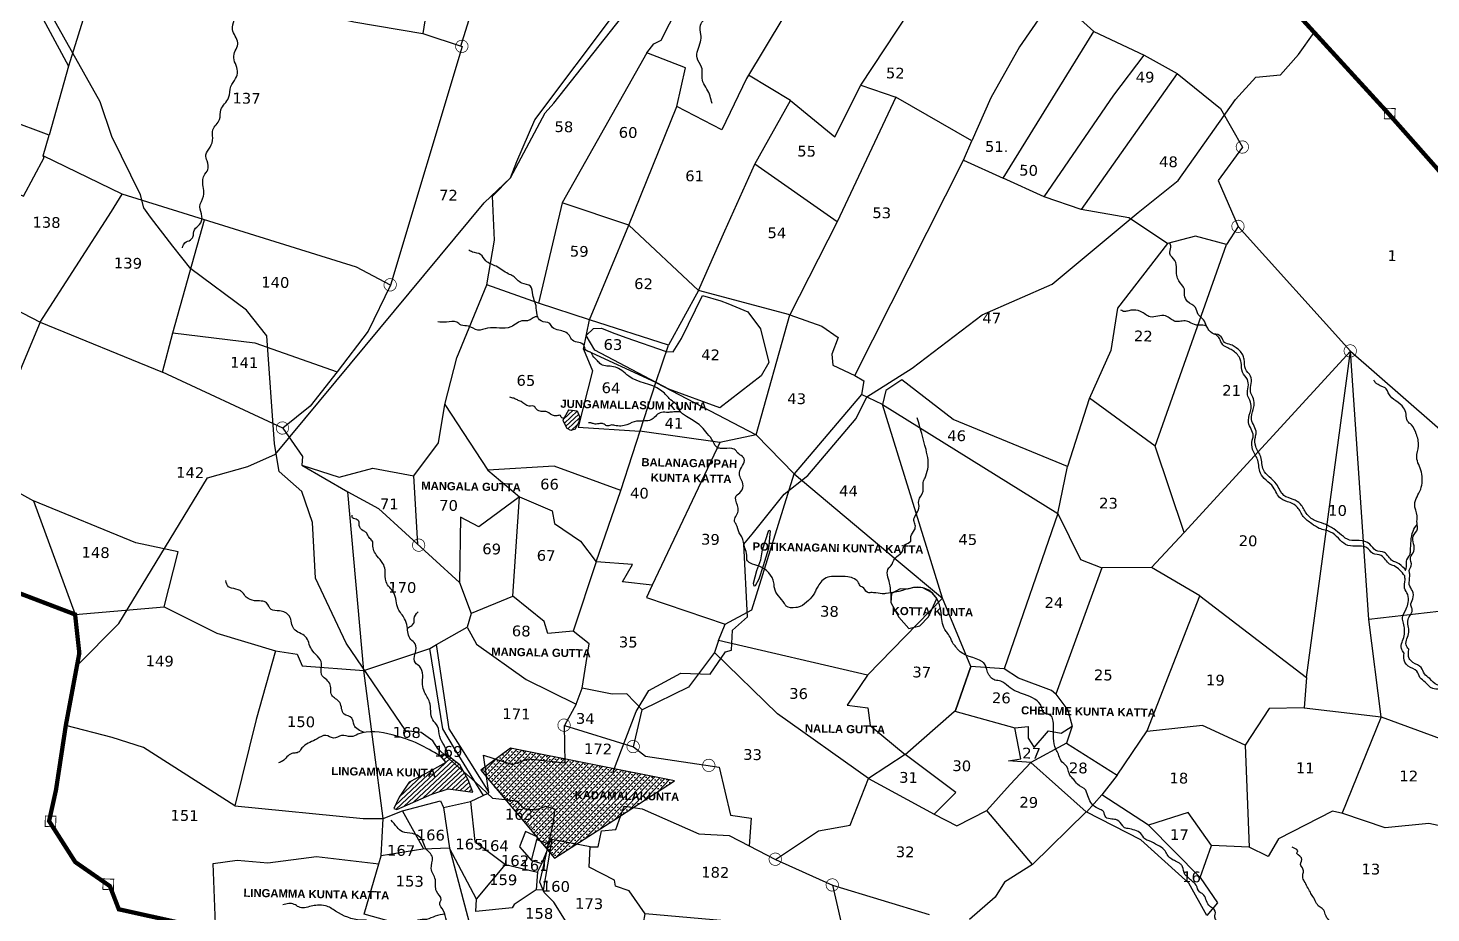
# Model space of a CAD drawing. Header units: inches. Extents: x 749153 to 755384, y 1653601 to 1659848.
# Drawn here: x 750557 to 753165, y 1655694 to 1657340 of the extents above; entities that cross this region are included whole.
import ezdxf
from ezdxf.enums import TextEntityAlignment as Align

# ---------------------------------------------------------------- set-up
doc = ezdxf.new("R2010")
doc.units = ezdxf.units.IN
doc.header["$MEASUREMENT"] = 0
doc.linetypes.add('ACAD_ISO02W100', pattern=[15, 12, -3])
for name, color, linetype in [('HILL', 223, 'Continuous'), ('PLOT', 7, 'Continuous'), ('PLOT NO', 7, 'Continuous'), ('ROADS', 6, 'Continuous'), ('TANKS-STREAM', 4, 'Continuous'), ('VILLAGE', 30, 'Continuous'), ('VILLAGE BOUNDRY', 5, 'Continuous'), ('VILLAGE STONES', 240, 'Continuous')]:
    doc.layers.add(name, color=color, linetype=linetype)
doc.styles.get("Standard").update_dxf_attribs({"font": 'verdana_0.ttf'})

msp = doc.modelspace()

# ---------------------------------------------------------------- hatches: boundary and pattern name
at = {"layer": 'TANKS-STREAM'}
h = msp.add_hatch(dxfattribs=at)
h.set_pattern_fill('ANSI31', color=256, scale=50.003811, angle=-1.8744, style=0)
h.set_pattern_definition([(43.1255684, (-53783.332, 25333.055), (-4.272822795, 4.561955763), [])])
h.paths.add_polyline_path([(751551.5, 1656610.9), (751562.1, 1656629.9), (751577.5, 1656627.7), (751582.1, 1656616.9), (751581.1, 1656607.5), (751573.8, 1656593.4), (751566.2, 1656591.2), (751559.3, 1656594.6), (751552.6, 1656607.8)])
h = msp.add_hatch(dxfattribs=at)
h.set_pattern_fill('ANSI31', color=256, scale=50.003811, angle=358.1256, style=0)
h.set_pattern_definition([(43.1255684, (-30784.0716, 14231.618), (-4.272822795, 4.561955763), [])])
h.paths.add_polyline_path([(751246.9, 1655909.1), (751236.7, 1655887.7), (751242.7, 1655886.2), (751307.5, 1655914.8), (751337.8, 1655924.5), (751383.8, 1655918.1), (751375.3, 1655941.1), (751359.9, 1655969.1), (751347.3, 1655978.7), (751334.1, 1655989.9), (751322.2, 1655986.4), (751333.4, 1655973.6), (751308.5, 1655959.3), (751265.4, 1655936.9)])
h.paths.add_polyline_path([(751118.2, 1655969.1), (751318.4, 1655965.4), (751318, 1655942.4), (751117.8, 1655946.1)], flags=9)
at = {"layer": 'VILLAGE', "linetype": 'Continuous'}
h = msp.add_hatch(dxfattribs=at)
h.set_pattern_fill('SACNCR', color=256, scale=81.6108957, angle=1.53031993, style=0)
h.paths.add_polyline_path([(751399, 1655959.5), (751535.8, 1655795.6), (751645.8, 1655866.5), (751758.5, 1655939.4), (751453.7, 1656000.3)])
h.paths.add_polyline_path([(751570.3, 1655924.6), (751770.5, 1655920.8), (751770.1, 1655898.1), (751569.9, 1655901.8)], flags=9)
at = {"layer": 'VILLAGE STONES'}
h = msp.add_hatch(color=256, dxfattribs=at)
edge = h.paths.add_edge_path(flags=16)
edge.add_arc((751363.4, 1657305.8), 11, -6.8812, 353.1188)
edge = h.paths.add_edge_path()
edge.add_arc((751363.4, 1657305.8), 12.3, -6.8812, 353.1188)
h = msp.add_hatch(color=256, dxfattribs=at)
edge = h.paths.add_edge_path(flags=16)
edge.add_arc((752814.2, 1657118.5), 11, -6.8812, 353.1188)
edge = h.paths.add_edge_path()
edge.add_arc((752814.2, 1657118.5), 12.3, -6.8812, 353.1188)
h = msp.add_hatch(color=256, dxfattribs=at)
edge = h.paths.add_edge_path(flags=16)
edge.add_arc((752806.1, 1656970.9), 11, -6.8812, 353.1188)
edge = h.paths.add_edge_path()
edge.add_arc((752806.1, 1656970.9), 12.3, -6.8812, 353.1188)
h = msp.add_hatch(color=256, dxfattribs=at)
edge = h.paths.add_edge_path(flags=16)
edge.add_arc((751230.2, 1656862.2), 11, -6.8812, 353.1188)
edge = h.paths.add_edge_path()
edge.add_arc((751230.2, 1656862.2), 12.3, -6.8812, 353.1188)
h = msp.add_hatch(color=256, dxfattribs=at)
edge = h.paths.add_edge_path(flags=16)
edge.add_arc((753014.8, 1656739.2), 11, -6.8812, 353.1188)
edge = h.paths.add_edge_path()
edge.add_arc((753014.8, 1656739.2), 12.3, -6.8812, 353.1188)
h = msp.add_hatch(color=256, dxfattribs=at)
edge = h.paths.add_edge_path(flags=16)
edge.add_arc((751030, 1656595.8), 11, -6.8812, 353.1188)
edge = h.paths.add_edge_path()
edge.add_arc((751030, 1656595.8), 12.3, -6.8812, 353.1188)
h = msp.add_hatch(color=256, dxfattribs=at)
edge = h.paths.add_edge_path(flags=16)
edge.add_arc((751283.1, 1656377.9), 11, -6.8812, 353.1188)
edge = h.paths.add_edge_path()
edge.add_arc((751283.1, 1656377.9), 12.3, -6.8812, 353.1188)
h = msp.add_hatch(color=256, dxfattribs=at)
edge = h.paths.add_edge_path(flags=16)
edge.add_arc((751553.4, 1656043), 11, -6.8812, 353.1188)
edge = h.paths.add_edge_path()
edge.add_arc((751553.4, 1656043), 12.3, -6.8812, 353.1188)
h = msp.add_hatch(color=256, dxfattribs=at)
edge = h.paths.add_edge_path(flags=16)
edge.add_arc((751681.9, 1656003.2), 11, -6.8812, 353.1188)
edge = h.paths.add_edge_path()
edge.add_arc((751681.9, 1656003.2), 12.3, -6.8812, 353.1188)
h = msp.add_hatch(color=256, dxfattribs=at)
edge = h.paths.add_edge_path(flags=16)
edge.add_arc((751822.4, 1655968.2), 11, -6.8812, 353.1188)
edge = h.paths.add_edge_path()
edge.add_arc((751822.4, 1655968.2), 12.3, -6.8812, 353.1188)
h = msp.add_hatch(color=256, dxfattribs=at)
edge = h.paths.add_edge_path(flags=16)
edge.add_arc((751946, 1655793.6), 11, -6.8812, 353.1188)
edge = h.paths.add_edge_path()
edge.add_arc((751946, 1655793.6), 12.3, -6.8812, 353.1188)
h = msp.add_hatch(color=256, dxfattribs=at)
edge = h.paths.add_edge_path(flags=16)
edge.add_arc((752052, 1655745.8), 11, -6.8812, 353.1188)
edge = h.paths.add_edge_path()
edge.add_arc((752052, 1655745.8), 12.3, -6.8812, 353.1188)

# ---------------------------------------------------------------- linework, layer by layer
at = {"layer": 'HILL'}
msp.add_lwpolyline([(751594.6, 1656768.1), (751608.3, 1656780.9), (751623.1, 1656781.3), (751642.6, 1656773.7), (751668.3, 1656763.9), (751743.5, 1656738.2), (751756.1, 1656737.6), (751771.7, 1656762.5), (751811, 1656842.2), (751844.9, 1656832.3), (751857.8, 1656827.7), (751894.8, 1656811.7), (751918.8, 1656780.4), (751933.9, 1656717.6), (751919.6, 1656692.6), (751843.1, 1656633.1), (751747.9, 1656667.9), (751610.4, 1656740.3), (751594.6, 1656768.1)], dxfattribs=at)
at = {"layer": 'PLOT'}
for points in [[(752105.2, 1657233.5), (752349.8, 1657604.7), (752337.9, 1657721.4)], [(752349.8, 1657604.7), (752433.4, 1657477.5), (752448.3, 1657453.5), (752464.8, 1657399.7), (752400.2, 1657304.9), (752346.6, 1657210)], [(751323.5, 1657537.7), (751291, 1657329.9), (751364, 1657305.2), (751230.8, 1656861.6), (751189.4, 1656776.1), (751131.8, 1656700), (751081.4, 1656636.2), (751030.6, 1656595.3), (751067.2, 1656543), (751066.3, 1656526.6), (751151.4, 1656476.9), (751208.2, 1656446.1), (751359.3, 1656308.7), (751381, 1656251), (751373.6, 1656225.1), (751390.9, 1656194), (751483.2, 1656128.1), (751575.9, 1656082.1), (751554, 1656042.5), (751682.5, 1656002.7), (751704.9, 1655985.6), (751841.8, 1655964.8), (751862.9, 1655875.5), (751901.3, 1655870.1), (751897.3, 1655818.5), (751946.6, 1655793.1), (752052.6, 1655745.3), (752232.1, 1655691.1)], [(751361.6, 1657306), (751397.9, 1657423.8), (751651, 1657371.4), (751686, 1657374.9), (751746.7, 1657402.6), (751765.8, 1657431.7), (751812.2, 1657468.3), (751885.3, 1657545.4)], [(752102.5, 1657513.4), (751979, 1657380.5), (751962.2, 1657361.3), (751892.4, 1657246), (751846.9, 1657150.6), (751762.9, 1657193.7), (751779.3, 1657265.8), (751707.3, 1657293.8), (751720.3, 1657310.6), (751734.1, 1657317), (751764.9, 1657378.3), (751746.7, 1657402.6)], [(750526.5, 1657485.8), (750559.9, 1657404), (750632.4, 1657268.6), (750596.5, 1657140.4), (750366.8, 1657226.4)], [(750526.5, 1657485.8), (750689.2, 1657452.5), (750632.4, 1657268.6)], [(750912.5, 1657408.1), (751162.5, 1657351.5), (751291, 1657329.9)], [(752296, 1657093.9), (752369.4, 1657060.4), (752538.2, 1657333.6), (752464.8, 1657399.7)], [(751066.3, 1656526.6), (751135.4, 1656504.5), (751198.2, 1656521.1), (751273.9, 1656506.8), (751320.2, 1656568.1), (751331.9, 1656639.8), (751354, 1656726.4), (751409.9, 1656862.1), (751424.3, 1656945.2), (751420.5, 1657027.1), (751453.6, 1657061), (751465.7, 1657091.6), (751498.8, 1657169.1), (751651, 1657371.4)], [(752538.2, 1657333.6), (752631.6, 1657289.4), (752692.8, 1657255), (752773.5, 1657190.1), (752814.8, 1657118), (752769.2, 1657056.1), (752806.7, 1656970.4), (752784.6, 1656937.1), (752727.3, 1656952.4), (752675.3, 1656939.1), (752603, 1656986.7), (752514.8, 1657002.3), (752446.1, 1657026), (752369.4, 1657060.4)], [(751707.3, 1657293.8), (751550, 1657014.6), (751506.2, 1656828), (751409.9, 1656862.1)], [(752446.1, 1657026), (752575.6, 1657214.8), (752631.6, 1657289.4)], [(751717.4, 1656303.4), (751706.7, 1656280.5), (751853, 1656230.6), (751902.6, 1656257.4), (751981.3, 1656510.8), (751910.5, 1656582.8), (751973.1, 1656806.1), (751803.5, 1656851.8), (751852.3, 1656962.5), (751908.1, 1657086.8), (751974.1, 1657205.1), (751896.2, 1657252.2)], [(752692.8, 1657255), (752514.8, 1657002.3)], [(751974.1, 1657205.1), (752056.5, 1657137.5), (752105.2, 1657233.5), (752170, 1657211.2), (752061.2, 1656979.6), (751908.1, 1657086.8)], [(752093.7, 1656693.4), (752296, 1657093.9), (752311.5, 1657129.8), (752170, 1657211.2)], [(752346.6, 1657210), (752311.5, 1657129.8)], [(751674.1, 1656973.1), (751762.9, 1657193.7)], [(750322.9, 1657127.3), (750548.7, 1657026.9), (750586.9, 1657099.1), (750585.2, 1657102.2), (750596.5, 1657140.4)], [(750579.5, 1656792.9), (750712.4, 1656998.4), (750732.2, 1657031.1), (750585.2, 1657102.2)], [(751230.8, 1656861.6), (751167.7, 1656895), (750732.2, 1657031.1)], [(751600.7, 1656797.1), (751674.1, 1656973.1), (751550, 1657014.6)], [(750579.5, 1656792.9), (750806.9, 1656699.8), (750826.5, 1656772.8), (750885, 1656983.3)], [(752061.2, 1656979.6), (751973.1, 1656806.1), (752032.8, 1656785), (752063, 1656764.1), (752050.9, 1656733.2), (752052.9, 1656712.8), (752093.7, 1656693.4), (752110.7, 1656683.4), (752106.5, 1656658.3), (751981.3, 1656510.8), (752171, 1656350.9), (752257, 1656279.4), (752145.6, 1656639.4), (752106.5, 1656658.3)], [(751674.1, 1656973.1), (751803.5, 1656851.8), (751747.5, 1656749.8), (751600.7, 1656797.1)], [(752806.7, 1656970.4), (753015.4, 1656738.7), (752706, 1656401.4)], [(752675.3, 1656939.1), (752581.9, 1656818.8), (752569.7, 1656739.9), (752529.5, 1656649.9), (752489.4, 1656524.3), (752277, 1656611.4), (752181, 1656685.7), (752151.4, 1656665.3), (752145.6, 1656639.4), (752471.4, 1656436.7), (752489.4, 1656524.3)], [(752652.1, 1656562.1), (752784.6, 1656937.1)], [(750481, 1656843.3), (750579.5, 1656792.9), (750546.8, 1656714.1), (750468.8, 1656514.7), (750426.1, 1656564.8)], [(751589.4, 1656742.7), (751600.7, 1656797.1), (751506.2, 1656828)], [(750826.5, 1656772.8), (750978.5, 1656754.4), (751131.8, 1656700)], [(751658.7, 1656479.5), (751723.8, 1656680.5), (751589.4, 1656742.7), (751606.2, 1656702.4), (751579.7, 1656597.1), (751694.4, 1656589.8)], [(751723.8, 1656680.5), (751747.5, 1656749.8)], [(752735.3, 1656283.3), (752933.4, 1656131.8), (753015.4, 1656738.7)], [(753015.4, 1656738.7), (753367.6, 1656430.7), (753352.8, 1656274.5), (753049.5, 1656239.4), (753015.4, 1656738.7)], [(751030.6, 1656595.3), (750806.9, 1656699.8)], [(751723.8, 1656680.5), (751910.5, 1656582.8), (751842.7, 1656568.6), (751694.4, 1656589.8)], [(751331.9, 1656639.8), (751411.6, 1656517.3), (751470.6, 1656468), (751531.3, 1656441.8), (751535.8, 1656417.9), (751584.2, 1656385), (751613.4, 1656346.7), (751570.5, 1656217.8), (751523.5, 1656213.8), (751516.7, 1656236), (751458.2, 1656283)], [(752645.5, 1656336.1), (752706, 1656401.4), (752652.1, 1656562.1), (752530, 1656651.1)], [(751842.7, 1656568.6), (751717.4, 1656303.4), (751661.8, 1656309.9), (751680.8, 1656342.1), (751613.4, 1656346.7)], [(750468.9, 1656514.6), (750567.2, 1656460.1), (750644.5, 1656249), (750809.8, 1656263.3), (750836.2, 1656365.6), (750757.3, 1656382.2), (750567.2, 1656460.1)], [(751281.4, 1656379.5), (751273.9, 1656506.8)], [(751613.4, 1656346.7), (751658.7, 1656479.5), (751535.2, 1656524.6), (751411.6, 1656517.3)], [(751016.8, 1656181.5), (751057.1, 1656174.9), (751066.9, 1656153.4), (751181.5, 1656144.9), (751151.4, 1656476.9)], [(751381.2, 1656251.6), (751458.2, 1656283), (751470.6, 1656468), (751395.2, 1656412.2), (751361.2, 1656429.7), (751359.3, 1656308.7)], [(752471.4, 1656436.7), (752371.4, 1656147.6), (752309.8, 1656152.3), (752257, 1656279.4)], [(752471.4, 1656436.7), (752513.4, 1656350.9), (752553.3, 1656335.9), (752467.5, 1656100.4), (752459.2, 1656107.5), (752398.3, 1656130.6), (752371.4, 1656147.6)], [(752581.3, 1655950), (752637.6, 1656032.2), (752735.3, 1656283.3), (752645.5, 1656336.1), (752553.3, 1656335.9)], [(752257, 1656279.4), (752117.5, 1656136.1), (751840.2, 1656200.7), (751852.7, 1656230.6)], [(753072.4, 1656058.4), (753267.9, 1655986.6), (753352.8, 1656274.5), (753521.9, 1656243.1), (753472.7, 1655795), (753267.9, 1655986.6)], [(750809.8, 1656263.3), (750907.9, 1656214.3), (751016.8, 1656181.5), (750980.9, 1656053.7), (750941.2, 1655892.7), (750771.5, 1656001.7), (750713.4, 1656020.3), (750627.3, 1656042.7)], [(751181.5, 1656144.9), (751304, 1656185.8), (751316.5, 1656192.9), (751373.6, 1656225.1)], [(752929.2, 1656075.3), (753072.3, 1656058.4), (753049.5, 1656239.4), (753049.5, 1656239.4), (753049.5, 1656239.4)], [(751413.6, 1655919.1), (751360.2, 1656003.8), (751339.8, 1656036.3), (751316.6, 1656193)], [(751575.9, 1656082.1), (751587.1, 1656111.9), (751599.9, 1656194.6), (751570.5, 1656217.8)], [(751840.2, 1656200.7), (751833, 1656178.2), (751784.9, 1656113.5), (751698.7, 1656071.3), (751669.8, 1656101.6), (751642.8, 1656100.5), (751587.1, 1656111.9)], [(751403.8, 1655912.2), (751349.7, 1655999.6), (751328, 1656036), (751304, 1656185.8)], [(751946.6, 1655793.1), (752026.6, 1655846.4), (752085.3, 1655857.2), (752119.2, 1655943.7), (751949.9, 1656063.9), (751833, 1656178.2)], [(750941.2, 1655892.7), (751179.7, 1655869.4), (751217.2, 1655869.2), (751181.5, 1656144.9)], [(752117.5, 1656136.1), (752079.7, 1656080.4), (752118, 1656075), (752122.3, 1656042.2), (752187.6, 1655988.2), (752119.2, 1655943.7), (752241.1, 1655877.2), (752281.4, 1655917.6), (752187.6, 1655988.2), (752278.4, 1656068.5), (752281, 1656070), (752309.8, 1656152.3)], [(752309.8, 1656152.3), (752281, 1656070)], [(752933.4, 1656131.8), (752929.2, 1656075.3), (752863.9, 1656074), (752819.4, 1656006), (752740.2, 1656042.6), (752637.1, 1656031.5)], [(752467.5, 1656100.4), (752490.1, 1656071.2), (752497.6, 1656041)], [(751682.5, 1656002.7), (751698.7, 1656071.3)], [(752279.7, 1656069.2), (752391.5, 1656038.3), (752415.8, 1656040.8), (752415.8, 1656019), (752427.5, 1656001.6), (752453.6, 1656032.5), (752477.4, 1656027.9), (752497.6, 1656041), (752487.4, 1656009.3), (752421.2, 1655973.3), (752379.8, 1655976.9), (752402.5, 1655980.6), (752391.5, 1656038.3)], [(751379.6, 1655900.9), (751413.8, 1655917), (751403.9, 1655987.2), (751457.7, 1655970), (751487, 1655980.4), (751555.3, 1655972.8), (751554, 1656042.5)], [(753072.4, 1656058.4), (752999.3, 1655878.2)], [(752487.4, 1656009.3), (752581.3, 1655950), (752553.2, 1655913.4), (752524.8, 1655881.4)], [(752819.4, 1656006), (752827.1, 1655815.8), (752756.8, 1655819.4), (752713.8, 1655880.5), (752639.5, 1655857.1), (752553.2, 1655913.4)], [(752241.1, 1655877.2), (752283.4, 1655855.8), (752339.1, 1655884.4), (752382.8, 1655932.4), (752421.2, 1655973.3), (752524, 1655882.1), (752424.2, 1655783.9), (752339.1, 1655884.4)], [(751217.2, 1655869.2), (751252.9, 1655883.6), (751324, 1655902.1), (751329.1, 1655890.1), (751340.2, 1655814.4), (751290.9, 1655812.3), (751213.4, 1655800)], [(751292.7, 1655812.4), (751252.9, 1655883.6)], [(751329.1, 1655890.1), (751379.6, 1655900.9), (751387.4, 1655826.5), (751444.6, 1655784.1), (751503.9, 1655769.6), (751501.8, 1655736.4), (751460.8, 1655709.7), (751456.8, 1655703), (751389.3, 1655696.1), (751390.9, 1655719.6), (751444.6, 1655784.1)], [(751602.2, 1655816.8), (751616.6, 1655816.4), (751623.3, 1655846.5), (751649.4, 1655848.8), (751665.4, 1655892.5), (751698.4, 1655887.1), (751803.9, 1655840.9), (751860.4, 1655838), (751897.3, 1655818.5)], [(752736.1, 1655759.9), (752768.2, 1655712.5), (752748.1, 1655688.7), (752715, 1655749.2), (752625.5, 1655829.9), (752524, 1655882.1)], [(752752.9, 1655657.5), (752779.3, 1655648), (752887.4, 1655577.2), (752918.3, 1655562.6), (752927.8, 1655611.1), (752982.6, 1655635.2), (753000.4, 1655636.9), (753002.2, 1655650.9), (753075.3, 1655641.8), (753126.7, 1655620.7), (753147.3, 1655642.7), (753310.4, 1655549), (753345, 1655623.4), (753446.5, 1655698.5), (753230.3, 1655845.1), (753160.9, 1655860.3), (753080, 1655852.1), (753000.8, 1655879), (752981.5, 1655882.9), (752881.7, 1655831.3), (752862.1, 1655798.6), (752827.1, 1655815.8)], [(750905.3, 1655672.7), (750901.4, 1655785.7), (750945.9, 1655791.9), (751003, 1655786.8), (751093, 1655798.4), (751209.3, 1655785.3), (751213.4, 1655800), (751217.2, 1655869.2)], [(752639.5, 1655857.1), (752736.1, 1655759.9), (752756.8, 1655819.4)], [(751660.6, 1655449), (751704.2, 1655692.2), (751674.2, 1655734.8), (751648.9, 1655743.7), (751647, 1655754.9), (751599.9, 1655779.1), (751602.2, 1655816.8), (751531, 1655830.4), (751523.8, 1655822.5), (751502.8, 1655829.5), (751504.8, 1655834.7), (751481.7, 1655845.2), (751470.5, 1655816.6), (751493, 1655791.2), (751502.8, 1655829.5)], [(751531, 1655830.4), (751514.8, 1655736.2), (751501.8, 1655736.4)], [(751390.9, 1655719.6), (751340.2, 1655814.4), (751388, 1655633.5), (751182.1, 1655691.2), (751209.3, 1655785.3)], [(751493, 1655791.2), (751512.3, 1655785.4), (751522.8, 1655811), (751523.8, 1655822.5)], [(751503.9, 1655769.6), (751512.3, 1655785.4)], [(752424.2, 1655783.9), (752372.4, 1655751.2), (752354.7, 1655723.3), (752307.1, 1655681.8)], [(752052.6, 1655745.3), (752075.8, 1655643.2), (751851.9, 1655679.2), (751704.2, 1655692.2)]]:
    msp.add_lwpolyline(points, dxfattribs=at)
at = {"layer": 'ROADS'}
for points in [[(750647.9, 1656153.4), (750725.9, 1656232), (750890.5, 1656503), (750965.8, 1656523.9), (751016.8, 1656547.1), (751405.2, 1657014.7), (751453.6, 1657061), (751518.4, 1657182.1), (751534.7, 1657199.9), (751661, 1657360.2), (751809.4, 1657495.8), (751890.7, 1657585.9), (752189.3, 1657808.2), (752232.1, 1657835.3), (752278.5, 1657827.1), (752291.6, 1657826.9), (752352.4, 1657897.6)], [(751569.9, 1655657.3), (751534.2, 1655713.5), (751516.5, 1655731.5), (751508.6, 1655750.9), (751514.7, 1655777), (751533.3, 1655859.2), (751536.8, 1655886.6), (751518.7, 1655892), (751500.5, 1655884.8), (751479.6, 1655887.2), (751466.1, 1655901.6), (751421.3, 1655906.6), (751388, 1655937.6), (751319.2, 1655998.4), (751309.8, 1656014), (751287.8, 1656029.1), (751259.6, 1656032.2), (751148.7, 1656195.3), (751091.3, 1656316.3), (751085.8, 1656419.9), (751066.1, 1656477.4), (751023.6, 1656515.1), (751015.4, 1656566.5), (751001, 1656767.4), (750963, 1656815.1), (750859.5, 1656891.6), (750826.4, 1656934.1), (750784.7, 1656987.9), (750772.3, 1657005.2), (750766.3, 1657029.5), (750712.8, 1657138.3), (750691.4, 1657202.7), (750592.6, 1657377.8)], [(751643.8, 1655955.2), (751687.2, 1656068.6), (751711.3, 1656107.4), (751770.3, 1656139.5), (751825, 1656137.7), (751853.5, 1656179.4), (751864.4, 1656182.7), (751866.8, 1656219.9), (751894.7, 1656244.8), (751887.8, 1656379.7), (751902.8, 1656398.4), (751962.6, 1656472.5), (752006.4, 1656507.4), (752096.6, 1656613.6), (752116, 1656653.7), (752200.7, 1656707.3), (752330.3, 1656806.4), (752461, 1656863.6), (752620.3, 1656996.8), (752694.7, 1657056.4), (752801.6, 1657206.7), (752839.5, 1657248.7), (752884.9, 1657253), (752918.8, 1657290.3), (752947.9, 1657331.6)]]:
    msp.add_lwpolyline(points, dxfattribs=at)
at = {"layer": 'TANKS-STREAM'}
for points in [[(751551.5, 1656610.9), (751562.1, 1656629.9), (751577.5, 1656627.7), (751582.1, 1656616.9), (751581.1, 1656607.5), (751573.8, 1656593.4), (751566.2, 1656591.2), (751559.3, 1656594.6), (751552.6, 1656607.8), (751551.5, 1656610.9)], [(751905.6, 1656307.2), (751911.8, 1656330.7), (751919.2, 1656350.7), (751922, 1656369), (751934.3, 1656406), (751936.3, 1656404.7), (751933.7, 1656371.5), (751923.7, 1656339.4), (751915.3, 1656314.7), (751908.5, 1656301.9), (751906.8, 1656301.5), (751905.6, 1656307.2)], [(752160.6, 1656289), (752160.7, 1656271.1), (752175.4, 1656244), (752194.3, 1656222.8), (752214.6, 1656227.5), (752230.7, 1656244.8), (752246.1, 1656278.7), (752237.5, 1656289.1), (752220.1, 1656298.7), (752203.4, 1656298.8), (752191.6, 1656296.2), (752178.3, 1656296.6), (752162.2, 1656287.7), (752160.7, 1656271.1)], [(751246.9, 1655909.1), (751236.7, 1655887.7), (751242.7, 1655886.2), (751307.5, 1655914.8), (751337.8, 1655924.5), (751383.8, 1655918.1), (751375.3, 1655941.1), (751359.9, 1655969.1), (751347.3, 1655978.7), (751334.1, 1655989.9), (751322.2, 1655986.4), (751333.4, 1655973.6), (751308.5, 1655959.3), (751265.4, 1655936.9), (751246.9, 1655909.1)]]:
    msp.add_lwpolyline(points, dxfattribs=at)
for points in [[(749965.6, 1656947.4), (749978.9, 1656945.9), (749998.3, 1656948.1), (750003.7, 1656947.9), (750018.1, 1656941.9), (750039, 1656936), (750062.4, 1656941.2), (750077.9, 1656937.3), (750088.9, 1656932.3), (750108.7, 1656931.9), (750118.4, 1656934), (750136.1, 1656923.9), (750158.5, 1656919.6), (750168.3, 1656921.9), (750180.3, 1656916.1), (750188.7, 1656915), (750191.3, 1656932.5), (750195, 1656942.7), (750204.7, 1656952.9), (750213.3, 1656972.8), (750227.9, 1656983.1), (750235, 1656985.8), (750242.9, 1656997.1), (750259.1, 1657006.3), (750275.4, 1657021.8), (750279.6, 1657034.4), (750296.5, 1657045.4), (750304.1, 1657053.9), (750304.3, 1657073), (750308.4, 1657113.1), (750311.9, 1657141.5), (750322.8, 1657156.1), (750326.9, 1657172), (750323.9, 1657195.4), (750331.4, 1657210.9), (750336.1, 1657219), (750340.4, 1657234), (750349, 1657245.6), (750358.6, 1657260.4), (750359.8, 1657278.1), (750370.9, 1657292.2), (750370.4, 1657315.8), (750372.4, 1657326.5), (750375.7, 1657329.8), (750380.5, 1657341.2), (750378.2, 1657354.6), (750382.8, 1657370.8), (750391.6, 1657375.4), (750407.4, 1657394.8), (750418.7, 1657402.9), (750433, 1657408), (750448.3, 1657420.2), (750449.6, 1657426.6), (750462.4, 1657433.9), (750470, 1657437.5), (750483.4, 1657455.7), (750499.4, 1657458.9), (750509.6, 1657458), (750519.3, 1657464.2), (750528.2, 1657464.9), (750538.8, 1657468.2), (750561.6, 1657486.3), (750587.6, 1657496), (750604.4, 1657491.4), (750627.6, 1657496.8), (750646.2, 1657487.4), (750669.8, 1657489.5), (750682.8, 1657487.1), (750689.4, 1657493.1), (750686.2, 1657508.9), (750683.9, 1657517.7), (750686.3, 1657527.6), (750689.5, 1657536.7), (750689.4, 1657544.9), (750689.3, 1657554.6), (750694, 1657561.9), (750705.9, 1657566.3), (750714.2, 1657568.6), (750719.6, 1657572.6), (750724.8, 1657575.7), (750732.9, 1657577.6), (750747.5, 1657578), (750760.5, 1657584.4), (750764.8, 1657584.6), (750770, 1657584.2), (750781.9, 1657586.6), (750788, 1657592.6), (750793.9, 1657605.4), (750798.3, 1657608.6), (750799.7, 1657612), (750801.4, 1657616.9), (750801.7, 1657623), (750802.6, 1657632.9), (750807.1, 1657638.9), (750819.2, 1657640.9), (750823.2, 1657642.7), (750826.3, 1657645.3), (750829, 1657646.9), (750835.7, 1657646.6), (750841.7, 1657647.3), (750847.1, 1657649.2), (750850.4, 1657650.8), (750857.2, 1657655), (750863.6, 1657663), (750873.9, 1657666.2), (750879, 1657675.9), (750882, 1657682.7), (750886.1, 1657686.8), (750891, 1657689.7), (750896.6, 1657705.6), (750894.6, 1657724.2), (750895.3, 1657734.2), (750899.5, 1657745.5), (750901.5, 1657752.9), (750898.9, 1657762.5), (750900.6, 1657768.8), (750899.5, 1657778), (750888.9, 1657794.5), (750887, 1657805.5), (750888.5, 1657813.6), (750877.4, 1657838.7), (750880.4, 1657852.6), (750880.6, 1657861.1), (750876.2, 1657873.2), (750876.8, 1657881.2), (750882.8, 1657886.8), (750885.6, 1657896.3), (750891.1, 1657902.6), (750910.3, 1657907), (750919.4, 1657903.1), (750926.6, 1657901.6), (750936.9, 1657901.1), (750944.8, 1657902.4), (750950.8, 1657902.1), (750954.8, 1657909.2), (750955.7, 1657918), (750961.5, 1657925.3), (750961.5, 1657933), (750957.7, 1657938.1), (750956, 1657947.1), (750950.7, 1657953), (750947.6, 1657960.3), (750944.7, 1657964.3), (750942.7, 1657969.7), (750941.4, 1657978.1), (750944.1, 1657986.1), (750957, 1657997.6), (750961.4, 1658004.4), (750961.7, 1658009.5), (750962.3, 1658015.9), (750972.2, 1658025.8), (750974.2, 1658032), (750975.4, 1658034.8), (750981.6, 1658037.4), (750983.2, 1658041.3), (750984.4, 1658048.1), (750985, 1658063.7), (750986.7, 1658069), (750990, 1658072.8), (750996.2, 1658076.6), (751000.4, 1658082.8), (751003.3, 1658086.5), (751002.7, 1658094.8), (751005.6, 1658101.8), (751009.1, 1658106.7), (751011.4, 1658115.5), (751011.3, 1658123.9), (751013, 1658128.1), (751015.4, 1658130.8), (751018.7, 1658134.6), (751026.7, 1658156.5), (751029.3, 1658164), (751031.2, 1658168.3), (751036.2, 1658170.5), (751047.7, 1658174.1), (751052.8, 1658175.7), (751055.8, 1658180), (751057.1, 1658187.2), (751063.8, 1658187.8), (751077, 1658183.2), (751085.7, 1658183.4), (751098.6, 1658179.5), (751104.1, 1658179.7), (751112.8, 1658182.2), (751115.1, 1658181.7), (751120.3, 1658179.5), (751124.6, 1658178.7), (751127.1, 1658179.6), (751129.8, 1658180.9), (751134.7, 1658183), (751143.1, 1658182.4), (751146.9, 1658184.4), (751150.4, 1658185.7), (751154.8, 1658187.5), (751161.3, 1658188.7), (751166, 1658192.4), (751171.9, 1658204.9), (751175.8, 1658209.4), (751180.3, 1658211.2), (751183.4, 1658211.5), (751188.6, 1658215.1), (751194.3, 1658227.3), (751196, 1658232), (751198.1, 1658235.1), (751200.6, 1658237.7), (751204, 1658241.8), (751215.4, 1658246.1), (751218.7, 1658251.3), (751223.7, 1658253.6), (751229.7, 1658256.6), (751233.9, 1658259.1), (751240.2, 1658271.9), (751242, 1658281.8), (751244.4, 1658288.8), (751253.3, 1658298.8), (751255.9, 1658305.4), (751256.1, 1658318.4), (751259.8, 1658324.4), (751261.6, 1658329.6), (751261, 1658338.7), (751264.6, 1658346.7)], [(751828.6, 1657199.4), (751819.1, 1657226.2), (751811.5, 1657239.8), (751809, 1657267), (751800.6, 1657284.1), (751807.1, 1657314), (751807.9, 1657328), (751807.1, 1657345.2), (751813.9, 1657355.7), (751825, 1657368.4), (751828.8, 1657378.2), (751835.1, 1657392.8), (751841.6, 1657402.7), (751842.6, 1657430.6), (751863.7, 1657435), (751878.4, 1657443.1), (751886.4, 1657456.6), (751903.2, 1657465.7), (751920.9, 1657481.3), (751926.8, 1657500.2), (751945.2, 1657505.1), (751955.2, 1657518.5), (751970.4, 1657541), (751987.2, 1657550.8), (752002.7, 1657559.9), (752010.3, 1657571), (752022.4, 1657573.7), (752043.1, 1657576.5), (752056.9, 1657587.4), (752080.1, 1657575.6), (752086, 1657569.9), (752091.2, 1657564.4), (752096.9, 1657559.4), (752103.6, 1657557.1), (752109.3, 1657558.1), (752112.7, 1657559.5), (752116.2, 1657563.3), (752119.2, 1657566.9), (752122.3, 1657571.5), (752123.6, 1657577.3), (752125.6, 1657583.4), (752130.6, 1657586.7), (752133.7, 1657588.9), (752138.5, 1657593.6), (752141.4, 1657598.4), (752142.4, 1657601.7), (752149.2, 1657604.8), (752170.6, 1657613.9), (752174.3, 1657617.8), (752184, 1657618.1), (752194.6, 1657620.2), (752203.4, 1657622.4), (752208.1, 1657624.5), (752213.9, 1657626.8), (752219.7, 1657630.6), (752224.8, 1657635.8), (752225.3, 1657643.4), (752226.6, 1657654), (752227.6, 1657678.7), (752232.9, 1657689.5), (752233.4, 1657708.7), (752250.3, 1657721), (752261.9, 1657736), (752265.8, 1657756.1), (752275.1, 1657763.1), (752281.3, 1657770.2), (752285, 1657778.9), (752285.6, 1657794.2), (752282.1, 1657798.4), (752284.5, 1657811.8), (752288, 1657815.1), (752285.5, 1657825.6), (752288.2, 1657848.5)], [(750844, 1656931.2), (750848.7, 1656940.3), (750859.2, 1656945.7), (750863.6, 1656951), (750866.3, 1656964.7), (750875.8, 1656974.1), (750880.4, 1656989.4), (750876.3, 1657007.2), (750883.4, 1657027.1), (750881.8, 1657055.7), (750884.2, 1657065.6), (750891.2, 1657076), (750889.8, 1657092.5), (750887.7, 1657103.7), (750895.6, 1657118.3), (750900.3, 1657135.4), (750900.5, 1657150.3), (750913, 1657169.9), (750915.7, 1657187.6), (750929.9, 1657210.1), (750934.1, 1657231.3), (750942.9, 1657245.8), (750946.3, 1657259.4), (750939.5, 1657287.8), (750947, 1657312.6), (750937.1, 1657336.9), (750940, 1657354.5), (750939.5, 1657364.7), (750932.5, 1657377.6), (750935.5, 1657396.6), (750936.9, 1657402.6), (750929.9, 1657422.5), (750926.5, 1657434.9), (750931.7, 1657449.3), (750932, 1657459), (750938.2, 1657472.5), (750938.7, 1657486.9), (750936.4, 1657498.4), (750927.7, 1657504.9), (750914.7, 1657510), (750900.8, 1657523.7), (750892.2, 1657527.6), (750880.3, 1657536.2), (750879.4, 1657550.3), (750884.2, 1657558), (750887.2, 1657571.1), (750895.4, 1657578.9), (750898.7, 1657594.8), (750902.5, 1657601.7), (750901, 1657611.1), (750897.5, 1657618.2), (750894.2, 1657622.1), (750889.8, 1657627.4), (750885.3, 1657642.7), (750878.3, 1657653.2), (750876.8, 1657658.8)], [(753526.9, 1655237.6), (753534.8, 1655252.7), (753555.5, 1655267.5), (753563.5, 1655282.7), (753571.7, 1655293.6), (753585, 1655300.4), (753593.2, 1655314.8), (753594, 1655323.9), (753605.1, 1655333.5), (753612.7, 1655340.3), (753614.6, 1655349), (753607.1, 1655357.4), (753594.3, 1655367.1), (753581.2, 1655369), (753566.1, 1655376.2), (753557.1, 1655377.8), (753550.3, 1655378), (753543.6, 1655372.1), (753541.6, 1655368.5), (753527.5, 1655367.6), (753509.9, 1655367.9), (753506.5, 1655368.3), (753494.9, 1655368.7), (753488.9, 1655370.7), (753484, 1655374), (753471.4, 1655373.9), (753460.8, 1655381.9), (753451.3, 1655388.8), (753442.8, 1655394.1), (753438.7, 1655396.8), (753431.4, 1655400.2), (753425.8, 1655405.2), (753421.5, 1655410.6), (753410.9, 1655412), (753403.3, 1655421), (753389, 1655426.2), (753376.4, 1655428.2), (753370.4, 1655422.8), (753363.1, 1655415.4), (753359.8, 1655414), (753354.7, 1655402.8), (753344.2, 1655386.8), (753345.5, 1655379.2), (753347.7, 1655373.6), (753347.3, 1655359.4), (753353.5, 1655355.9), (753358.6, 1655350.2), (753364.3, 1655350), (753372.3, 1655345), (753378.7, 1655339.3), (753386.4, 1655338.3), (753392.8, 1655333.3), (753402.5, 1655314.5), (753405.2, 1655300.7), (753396.6, 1655291.7), (753392.5, 1655285.6), (753385.3, 1655276.8), (753371, 1655269.3), (753366.6, 1655267.4), (753354.6, 1655266.2), (753347, 1655266.4), (753339.6, 1655268.1), (753331.5, 1655269.4), (753318.3, 1655271), (753309.4, 1655271.3), (753297.9, 1655274.3), (753293.2, 1655276.1), (753273.5, 1655274.1), (753269.8, 1655275.4), (753258.1, 1655280.2), (753252.8, 1655282.7), (753240, 1655282.9), (753235.1, 1655282.6), (753232.7, 1655282.7), (753226.6, 1655286.8), (753220.2, 1655293.1), (753215, 1655298.2), (753213.1, 1655302.2), (753196.2, 1655307.7), (753187.6, 1655308.2), (753179.4, 1655321.7), (753177.5, 1655334.1), (753170.8, 1655339.1), (753168.2, 1655346.2), (753166.2, 1655356.2), (753164.6, 1655364.3), (753160.7, 1655371.7), (753162, 1655389.9), (753161.4, 1655398), (753158.8, 1655406.6), (753155.8, 1655411.6), (753152.3, 1655423.1), (753151.4, 1655433.5), (753142.1, 1655446.2), (753139.2, 1655474.4), (753142.6, 1655484.6), (753133.7, 1655491.4), (753129.3, 1655498.4), (753123.8, 1655504.2), (753117.7, 1655508.3), (753101.2, 1655521.6), (753098.4, 1655534), (753094.9, 1655543.4), (753090.6, 1655567.4), (753087.2, 1655570.9), (753082.5, 1655572.8), (753082.5, 1655578.6), (753081.6, 1655584), (753079.4, 1655592.8), (753077.4, 1655595.5), (753071.8, 1655598.8), (753066, 1655603.6), (753051.4, 1655609.7), (753042.6, 1655611.8), (753031, 1655612.2), (753021.8, 1655609.4), (753010.7, 1655604.3), (752998.9, 1655593.5), (752987.9, 1655582.5), (752980.3, 1655573.4), (752973.7, 1655575.2), (752966.6, 1655575.4), (752957.6, 1655576.7), (752959, 1655571.2), (752950.7, 1655571.8), (752946.4, 1655576.6), (752943.1, 1655579.3), (752928.4, 1655582.4), (752922.4, 1655583.5), (752910, 1655583.7), (752892.2, 1655597.3), (752877.4, 1655597.3), (752867.9, 1655603.3), (752863.3, 1655613.3), (752851.4, 1655622.8), (752835.7, 1655627.2), (752826.2, 1655637.6), (752803.1, 1655649.9), (752795.7, 1655653.2), (752788.9, 1655666.4), (752776.1, 1655673.3), (752763.1, 1655685.6), (752763.9, 1655696.8), (752751.8, 1655708.1), (752741, 1655728.5), (752734.4, 1655732.8), (752728.5, 1655745.1), (752719.6, 1655753.9), (752712.9, 1655760.1), (752707.3, 1655765.5), (752703.1, 1655779.7), (752699.2, 1655784.6), (752681.1, 1655794.9), (752674.4, 1655802.4), (752669.1, 1655811), (752656.5, 1655819.7), (752641.2, 1655827.8), (752633, 1655831.5), (752625.7, 1655841.4), (752614.1, 1655847.7), (752602.2, 1655850.6), (752593.6, 1655853.6), (752592.2, 1655855.5), (752581.3, 1655866.4), (752571.5, 1655868.4), (752560.3, 1655871.7), (752556.1, 1655882.2), (752550, 1655886.1), (752536.3, 1655894.4), (752524.8, 1655918.3), (752523.3, 1655922), (752507.7, 1655933.1), (752500.7, 1655942.1), (752495.1, 1655947.6), (752487.7, 1655966.4), (752476.7, 1655977.4), (752472.3, 1655989.3), (752467.3, 1655998.4), (752463.3, 1656018.7), (752463.5, 1656035.2), (752462.5, 1656050.3), (752459.1, 1656060), (752444.8, 1656066.5), (752441, 1656076.6), (752409.4, 1656100), (752394.3, 1656105.7), (752379.3, 1656115.1), (752365.5, 1656124.9), (752354.4, 1656127), (752340.8, 1656141.6), (752333.7, 1656158.9), (752331.4, 1656160.7), (752285.1, 1656184), (752281.7, 1656188.8), (752275.5, 1656196.6), (752272.2, 1656204.4), (752266.1, 1656214), (752261, 1656221.2), (752254.3, 1656251.4), (752249.7, 1656271.9), (752222.8, 1656298), (752169, 1656290.3), (752152.4, 1656287.9), (752148.9, 1656287.5), (752133.1, 1656289.1), (752123.7, 1656289.5), (752116.6, 1656290.3), (752108.1, 1656300), (752105.2, 1656301.2), (752100.7, 1656307.8), (752093.3, 1656315.1), (752081.1, 1656319.1), (752060.5, 1656319.7), (752047, 1656319), (752035, 1656313.5), (752027.1, 1656303.8), (752022.1, 1656295.7), (752018.9, 1656288.8), (752007.9, 1656275), (751992.2, 1656263.8), (751984.5, 1656261.7), (751966.4, 1656264.6), (751963, 1656269.4), (751944.5, 1656298.3), (751943.6, 1656307.7), (751916, 1656338.8), (751899.7, 1656344.6), (751893.4, 1656350.7), (751893.1, 1656359), (751889.4, 1656372.6), (751883.7, 1656393.4), (751879.2, 1656400.6), (751873.2, 1656416.6), (751870.5, 1656422), (751877, 1656441.2), (751875.6, 1656451.8), (751873.2, 1656469.5), (751882.3, 1656477.5), (751885.7, 1656492.1), (751879.3, 1656512.8), (751888.2, 1656538.3), (751884.8, 1656542.7), (751876.1, 1656549.4), (751873, 1656553.9), (751865, 1656557.6), (751846.7, 1656557.6), (751838.3, 1656559.4), (751830.7, 1656570.4), (751819.5, 1656585.8), (751809.7, 1656597.4), (751804.3, 1656602.2), (751781.3, 1656616.9), (751768, 1656629.1), (751764.2, 1656637.7), (751759.7, 1656641.9), (751749, 1656650.7), (751742.2, 1656658.1), (751732.7, 1656666.5), (751673.6, 1656692.3), (751660.6, 1656702.9), (751635.8, 1656711.1), (751630.2, 1656711.3), (751620.1, 1656715.8), (751613.9, 1656722.5), (751608.5, 1656727.7), (751602.6, 1656736.6), (751594.1, 1656740.5), (751590.7, 1656749.3), (751569.2, 1656759), (751563.3, 1656767.9), (751543.9, 1656777.9), (751532.1, 1656782.8), (751527, 1656790), (751510.6, 1656794.9), (751503.3, 1656806.6), (751501.3, 1656822.8), (751499.1, 1656830.5), (751495.4, 1656843.6), (751491, 1656859.4), (751474.7, 1656865.4), (751458.6, 1656878.3), (751449.7, 1656882.7), (751427.1, 1656896.6), (751408.1, 1656906.7), (751398.2, 1656918.5), (751383.2, 1656923.1), (751376.3, 1656926.6)], [(752747.3, 1656785), (752742.1, 1656796.9), (752732.2, 1656807), (752727.2, 1656820.1), (752712.5, 1656831.1), (752707, 1656843), (752706.5, 1656853.9), (752695.9, 1656869.8), (752692.4, 1656879.9), (752691.6, 1656891.8), (752688.9, 1656907.5), (752679.5, 1656920.2), (752681.2, 1656932.5), (752679.3, 1656940.1)], [(751504.4, 1656803), (751498.4, 1656802), (751490.2, 1656796.9), (751483.5, 1656794.9), (751478.2, 1656795.2), (751454.4, 1656784), (751411.4, 1656781.5), (751392.9, 1656777.9), (751375.8, 1656785.3), (751362, 1656787.3), (751353.9, 1656792.7), (751334.8, 1656792.8), (751318.7, 1656793.3)], [(752765.7, 1656769), (752752.1, 1656777.8), (752747.4, 1656785), (752732.6, 1656786.8), (752719, 1656791), (752710.5, 1656794.7), (752689.4, 1656794.2), (752671.5, 1656804.2), (752642.9, 1656802.7), (752625.1, 1656812.8), (752607.2, 1656814.8), (752598.8, 1656812.9), (752591.9, 1656813.2), (752588.5, 1656815.2)], [(753116, 1656333.7), (753101.9, 1656345.2), (753093.5, 1656348.6), (753078.2, 1656364.3), (753062.6, 1656368.2), (753050.9, 1656379.6), (753031.4, 1656386.4), (753013.4, 1656387.2), (752998.5, 1656396.6), (752984, 1656408.1), (752965.7, 1656417.7), (752949, 1656423.6), (752933, 1656437.2), (752922.3, 1656454.2), (752908.6, 1656463.1), (752891.4, 1656470.4), (752877.5, 1656491.5), (752863.9, 1656505), (752853.4, 1656517.9), (752848.6, 1656542), (752839, 1656561.6), (752838.4, 1656579), (752839.9, 1656587), (752831.3, 1656611.9), (752834.2, 1656630.4), (752836.4, 1656640.2), (752833.6, 1656653.2), (752829.5, 1656663.5), (752830.7, 1656678.6), (752829.3, 1656692.2), (752820.1, 1656705.6), (752817.7, 1656723.9), (752815, 1656731.9), (752800.8, 1656746.4), (752793, 1656750.7), (752781, 1656755), (752774.8, 1656765.6), (752760.6, 1656771.2)], [(753116, 1656320.6), (753096.2, 1656339.2), (753087.9, 1656342.7), (753072.5, 1656358.4), (753057, 1656362.2), (753045.3, 1656373.6), (753024.9, 1656375.9), (753006.2, 1656379), (752992.8, 1656390.6), (752978.3, 1656402.2), (752957.3, 1656409.1), (752943.4, 1656417.6), (752927.3, 1656431.2), (752916.6, 1656448.2), (752903, 1656457.1), (752885.7, 1656464.5), (752871.8, 1656485.5), (752858.2, 1656499), (752847.7, 1656511.9), (752843, 1656536.1), (752833.3, 1656555.7), (752832.7, 1656573.1), (752834.3, 1656581), (752825.7, 1656605.9), (752828.5, 1656624.4), (752830.7, 1656634.3), (752827.9, 1656647.3), (752823.8, 1656657.5), (752825.1, 1656672.6), (752823.6, 1656686.2), (752814.4, 1656699.7), (752812, 1656717.9), (752809.4, 1656725.9), (752795.1, 1656740.5), (752787.3, 1656744.7), (752777.7, 1656750.7), (752771.6, 1656762.5), (752765.7, 1656769)], [(753124.7, 1656327.4), (753124.3, 1656330.6), (753128.1, 1656339.5), (753126.9, 1656355.3), (753133, 1656366.6), (753131.9, 1656394.5), (753139.7, 1656408.2), (753139, 1656418.5), (753138.9, 1656432.4), (753134.6, 1656453.8), (753145.7, 1656482), (753148.5, 1656497.3), (753147.2, 1656513.9), (753138.4, 1656541.5), (753141.7, 1656562.7), (753137.6, 1656585), (753128.4, 1656601.6), (753121.3, 1656608.8), (753118.6, 1656621.4), (753114, 1656633.5), (753086.3, 1656659.3), (753082.7, 1656666.9), (753079.6, 1656670.3), (753076.7, 1656672), (753070.4, 1656674.5), (753066.6, 1656676.5), (753062.4, 1656679.3), (753060.4, 1656682.3), (753058.4, 1656684.8)], [(751555.6, 1656615.6), (751551, 1656613.8), (751548.2, 1656616), (751546.5, 1656619), (751540.1, 1656618.5), (751525.1, 1656623.8), (751522.8, 1656625.4), (751516, 1656626.4), (751506.4, 1656627.9), (751502.6, 1656630), (751498.7, 1656635.7), (751488.5, 1656636.6), (751473.4, 1656645.1), (751466.7, 1656647.9), (751460, 1656651), (751452.9, 1656652.9)], [(751769.9, 1656626), (751762.6, 1656626.1), (751752.2, 1656625.2), (751744.1, 1656624.9), (751731.9, 1656624), (751714.6, 1656610.7), (751703.5, 1656608.9), (751694.7, 1656608.4), (751688.2, 1656608.5), (751670.4, 1656601.9), (751647.5, 1656600.5), (751640.6, 1656601.3), (751636.7, 1656599.8), (751632.9, 1656599.8), (751626.3, 1656603.7), (751620.2, 1656604.2), (751611, 1656603.2), (751604.6, 1656605), (751603.3, 1656605.4), (751598.8, 1656605.3)], [(752160.6, 1656289), (752158.4, 1656307), (752157.1, 1656335.4), (752161.1, 1656339.2), (752168.2, 1656353.2), (752181.6, 1656365.2), (752187.1, 1656378.2), (752197.7, 1656385.4), (752198.2, 1656393.8), (752205, 1656406.2), (752206.2, 1656415.3), (752203.7, 1656423.9), (752213.1, 1656446.9), (752212.7, 1656460.6), (752220.8, 1656478), (752221, 1656494.7), (752224.4, 1656503.2), (752230, 1656536.3), (752226.2, 1656555.8), (752210, 1656614.9)], [(751340.5, 1655982.1), (751330.4, 1656005.7), (751322.2, 1656022.2), (751318.3, 1656041), (751309.5, 1656053), (751303.5, 1656086), (751294, 1656104.4), (751290.2, 1656118.8), (751290.7, 1656135.7), (751284.5, 1656152.5), (751277.2, 1656158.7), (751276.6, 1656194.6), (751268.6, 1656202.4), (751261.8, 1656226.4), (751257, 1656241.1), (751245.2, 1656259.6), (751236.9, 1656289.3), (751222.7, 1656309.5), (751220.7, 1656331.9), (751216.7, 1656344), (751205.9, 1656357.7), (751198, 1656378.8), (751197.9, 1656384.3), (751192.6, 1656390.2), (751187.6, 1656398.5), (751185.7, 1656401.2), (751180.3, 1656404.6), (751172.7, 1656414.7), (751172.1, 1656422.6), (751164.4, 1656426.6), (751160.1, 1656428.5), (751159.4, 1656433.8)], [(753116, 1656333.7), (753116.8, 1656331.5), (753119.5, 1656342), (753119.2, 1656348.1), (753125.4, 1656359.5), (753126.7, 1656366.8), (753131.7, 1656404), (753139.1, 1656417.4)], [(753123.5, 1656184.3), (753118.7, 1656192.4), (753123.7, 1656216), (753122.4, 1656239.3), (753129.9, 1656259.3), (753127.5, 1656266), (753131.1, 1656278.2), (753130.4, 1656292.6), (753124.6, 1656304.7), (753125.5, 1656320.3), (753124.7, 1656327.4)], [(751182.4, 1656029.5), (751163, 1656043.3), (751158.9, 1656056.3), (751144.5, 1656063.6), (751136.5, 1656085.1), (751121.7, 1656098.8), (751117.9, 1656120.7), (751102.7, 1656137.2), (751102.8, 1656157.8), (751084, 1656184.1), (751072.7, 1656207.6), (751051.3, 1656222), (751042.8, 1656245.7), (751024.5, 1656255.7), (751008.9, 1656258.3), (751000.3, 1656270.4), (750990.7, 1656273.9), (750978.1, 1656274.6), (750962.7, 1656281), (750955.7, 1656289.9), (750951.1, 1656293.4), (750935.2, 1656298.1), (750929.7, 1656300.5), (750924.6, 1656311.9)], [(753114.7, 1656177.5), (753110, 1656185.7), (753115, 1656209.3), (753113.7, 1656232.5), (753111.9, 1656242.5), (753118.7, 1656259.3), (753122.3, 1656271.4), (753121.6, 1656285.9), (753115.8, 1656297.9), (753116.8, 1656313.6), (753116, 1656320.6)], [(751262.2, 1656223.4), (751270.3, 1656228.5), (751274.6, 1656234.5), (751274.5, 1656241.4), (751282.1, 1656253.6)], [(753500.8, 1655802.6), (753489.3, 1655810.6), (753476.5, 1655816.5), (753470, 1655821.5), (753460.9, 1655833.8), (753454.2, 1655839.2), (753437.3, 1655848.1), (753425.5, 1655867.3), (753408.6, 1655878.4), (753395.8, 1655888.5), (753385.6, 1655904.4), (753383.7, 1655909.4), (753376, 1655915.2), (753364.7, 1655921.2), (753357.5, 1655943.2), (753346.4, 1655965.2), (753337.1, 1655984.2), (753335.6, 1655995.1), (753335.7, 1655999.6), (753322.7, 1656013.1), (753317.8, 1656018.9), (753315.2, 1656033.3), (753312.8, 1656044.5), (753305.3, 1656055.7), (753297.9, 1656066.2), (753290.4, 1656076.7), (753284.6, 1656079.6), (753271.3, 1656084), (753250.7, 1656079.5), (753240.3, 1656077.7), (753233.6, 1656081.1), (753220.1, 1656085), (753209.1, 1656094), (753196.4, 1656104.5), (753179.9, 1656109.7), (753168, 1656111), (753154.1, 1656122.9), (753144.4, 1656131.9), (753138.5, 1656143.2), (753122.6, 1656153), (753116.2, 1656160.1), (753115.1, 1656177.4)], [(753509.7, 1655811.1), (753496.6, 1655814), (753484.9, 1655823.3), (753478.4, 1655828.3), (753466.9, 1655836.7), (753462.6, 1655846.1), (753445.7, 1655855), (753432.5, 1655870.9), (753417, 1655885.3), (753402.2, 1655892.1), (753393.2, 1655907.6), (753389.6, 1655912.8), (753384.2, 1655919.2), (753373.1, 1655928.1), (753365.9, 1655950.1), (753354.8, 1655972), (753345.5, 1655991), (753344, 1656001.9), (753344.1, 1656006.4), (753331.1, 1656019.9), (753326.2, 1656025.7), (753323.6, 1656040.2), (753321.2, 1656051.4), (753313.7, 1656062.6), (753306.3, 1656073.1), (753298.8, 1656083.5), (753293, 1656086.5), (753279.7, 1656090.9), (753259.2, 1656089), (753249, 1656087.8), (753242, 1656087.9), (753228.5, 1656091.9), (753217.5, 1656100.8), (753204.8, 1656111.4), (753188.3, 1656116.5), (753176.4, 1656117.8), (753162.5, 1656129.7), (753152.8, 1656138.7), (753146.9, 1656150), (753131, 1656159.8), (753124.6, 1656166.9), (753123.5, 1656184.3)], [(751322.2, 1655986.4), (751283.2, 1656007.9), (751234, 1656025.1), (751170.2, 1656026), (751157.4, 1656021.7), (751139.7, 1656023.6), (751124.8, 1656019), (751110.6, 1656024.1), (751094.4, 1656017.5), (751069, 1656003.6), (751063.8, 1655997.4), (751062, 1655994.9), (751059.4, 1655992.5), (751055.1, 1655991.4), (751047.1, 1655990.4), (751030, 1655976.1), (751022.9, 1655973.1)], [(751506.7, 1655573.9), (751494.3, 1655577.5), (751490.1, 1655581), (751469.8, 1655591.3), (751456.5, 1655610.3), (751440.2, 1655609.7), (751400.4, 1655613.2), (751370, 1655631.9), (751362.8, 1655645.6), (751349.8, 1655659.4), (751335, 1655679.6), (751329.4, 1655697.9), (751322.5, 1655712.8), (751324.8, 1655718.4), (751316.3, 1655734.2), (751314.2, 1655755.4), (751306.4, 1655776.5), (751308.8, 1655796.8), (751295.1, 1655816.2), (751290.2, 1655828.7), (751271.9, 1655841.2), (751252.9, 1655844.7), (751242.9, 1655853.5), (751232, 1655866)], [(753062.4, 1655613.3), (753051.5, 1655627.5), (753048.3, 1655639.8), (753034.3, 1655651.4), (753018.7, 1655655.5), (753008.6, 1655665.5), (752975.9, 1655679.6), (752968.4, 1655691.4), (752964, 1655700.8), (752957, 1655705.4), (752951.1, 1655713.8), (752945.4, 1655724.4), (752940.6, 1655732.1), (752929.4, 1655752.9), (752926.4, 1655760.8), (752927.3, 1655767.5), (752926.9, 1655775.8), (752922.5, 1655783.9), (752924, 1655796.4), (752915.9, 1655806.6), (752916.5, 1655807.1), (752907, 1655816)], [(751332, 1655691.5), (751313.9, 1655687.6), (751297.8, 1655681.8), (751281.9, 1655680.1), (751263, 1655668.6), (751247.1, 1655668.2), (751231.9, 1655666.2), (751217.3, 1655673.5), (751205.2, 1655672), (751188.5, 1655679.3), (751176, 1655680.5), (751128.6, 1655697.2), (751110.1, 1655707.1), (751095.2, 1655707.9), (751083.2, 1655706.3), (751070.7, 1655703), (751060.3, 1655704.8), (751052, 1655709.7), (751030.4, 1655708.8)]]:
    msp.add_spline(points, degree=3, dxfattribs=at)
at = {"layer": 'VILLAGE', "linetype": 'Continuous'}
msp.add_lwpolyline([(751399, 1655959.5), (751535.8, 1655795.6), (751645.8, 1655866.5), (751758.5, 1655939.4), (751453.7, 1656000.3), (751399, 1655959.5)], dxfattribs=at)
at = {"layer": 'VILLAGE BOUNDRY', "linetype": 'ACAD_ISO02W100', "ltscale": 2, "const_width": 8}
for points in [[(753390.2, 1656836.3), (753085.5, 1657181.1), (752900.9, 1657383), (752849.2, 1657435.7), (752751.6, 1657538.3), (752662.1, 1657628.4), (752321.1, 1657934.7), (752144.6, 1657998.5), (752122.8, 1658013.3), (751880, 1658102), (751749.4, 1658162.5), (751725, 1658176), (751472.2, 1658258.7), (751306.3, 1658322), (751259.9, 1658351.4), (751155.5, 1658392.2), (750945.2, 1658485.2)], [(750410.4, 1656338.2), (750644.5, 1656249), (750652.4, 1656177.1), (750627.3, 1656042.7), (750608.9, 1655921.8), (750596.2, 1655864.6), (750644.8, 1655788.4), (750709.2, 1655743.6), (750725.8, 1655700.5), (750837.5, 1655675.8)]]:
    msp.add_lwpolyline(points, dxfattribs=at)
at = {"layer": 'VILLAGE STONES', "const_width": 1.57}
for points in [[(753078.6, 1657190.7), (753098.2, 1657190.1), (753097.6, 1657170.5), (753078, 1657171.1)], [(750589.3, 1655874.2), (750609, 1655873.6), (750608.3, 1655853.9), (750588.7, 1655854.6)], [(750696.7, 1655757.1), (750716.4, 1655756.5), (750715.8, 1655736.8), (750696.1, 1655737.5)]]:
    msp.add_lwpolyline(points, close=True, dxfattribs=at)

# ---------------------------------------------------------------- texts
at = {"layer": 'PLOT NO'}
for s, p in [('52', (752169.1, 1657256.1)), ('49', (752633.4, 1657248.6)), ('137', (750963.2, 1657209.2)), ('58', (751553.1, 1657156.2)), ('60', (751672.5, 1657145.6)), ('55', (752004.3, 1657110.8)), ('51.', (752357.6, 1657119.4)), ('50', (752416.9, 1657075.2)), ('48', (752676.9, 1657091.2)), ('61', (751796.2, 1657064.7)), ('72', (751338.4, 1657029)), ('53', (752144, 1656996.1)), ('138', (750591.4, 1656978.4)), ('54', (751949, 1656958.8)), ('59', (751581.6, 1656924.5)), ('1', (753092.8, 1656916.4)), ('139', (750742.8, 1656902.5)), ('140', (751016.7, 1656866.8)), ('62', (751701.2, 1656864.2)), ('47', (752348.5, 1656800.5)), ('22', (752630.2, 1656766.9)), ('63', (751644.3, 1656751.1)), ('42', (751825.8, 1656732)), ('141', (750959, 1656717.6)), ('65', (751482.5, 1656684.3)), ('64', (751640.7, 1656670.6)), ('21', (752794.2, 1656665.7)), ('43', (751985.8, 1656650.4)), ('41', (751757.7, 1656604.6)), ('46', (752283.2, 1656581.6)), ('142', (750858.5, 1656513)), ('66', (751526.4, 1656491.4)), ('40', (751693.5, 1656474.7)), ('44', (752082.2, 1656478.8)), ('71', (751228.6, 1656454.6)), ('70', (751338.7, 1656451.9)), ('23', (752565.4, 1656456)), ('10', (752991.2, 1656442.5)), ('69', (751418.9, 1656370.9)), ('39', (751825.5, 1656388.7)), ('45', (752303.9, 1656388.4)), ('20', (752824.9, 1656386)), ('148', (750682.7, 1656364.3)), ('67', (751520.1, 1656358.7)), ('170', (751252.7, 1656299.3)), ('24', (752464, 1656271)), ('38', (752046.7, 1656254.7)), ('68', (751473.8, 1656218.2)), ('35', (751672.7, 1656197.6)), ('149', (750801.8, 1656162.4)), ('37', (752218.3, 1656141.7)), ('25', (752555.8, 1656136.4)), ('19', (752764.1, 1656126.9)), ('36', (751989.4, 1656101.8)), ('26', (752366.3, 1656093.8)), ('171', (751464.9, 1656064)), ('34', (751592.9, 1656055.3)), ('150', (751064.5, 1656049.4)), ('168', (751261.1, 1656029.5)), ('169', (751338.3, 1655994.3)), ('172', (751616.7, 1655998.9)), ('33', (751903.8, 1655988.3)), ('27', (752422.5, 1655990.9)), ('30', (752292.7, 1655967.4)), ('28', (752509.3, 1655963.5)), ('11', (752931.1, 1655963.5)), ('12', (753123.6, 1655948.5)), ('31', (752193.7, 1655945.7)), ('18', (752696.2, 1655944.6)), ('29', (752417.2, 1655899.5)), ('151', (750848, 1655875)), ('163', (751469.7, 1655877.1)), ('166', (751305.8, 1655838.8)), ('165', (751377.6, 1655821.8)), ('164', (751424.6, 1655818.9)), ('17', (752697.2, 1655839.3)), ('167', (751250.6, 1655810)), ('32', (752187.5, 1655807.3)), ('162', (751462.3, 1655791)), ('161', (751498.5, 1655782.2)), ('182', (751834.5, 1655769.3)), ('13', (753053.1, 1655775.4)), ('153', (751266.6, 1655752.8)), ('159', (751440.3, 1655755.6)), ('160', (751538.2, 1655743.2)), ('16', (752719.9, 1655760.9)), ('158', (751507.2, 1655692.9)), ('173', (751600, 1655711.1))]:
    msp.add_text(s, height=20, rotation=358.9293, dxfattribs=at).set_placement(p, align=Align.MIDDLE_CENTER)
at = {"layer": 'VILLAGE STONES', "char_height": 15, "attachment_point": 2, "rotation": 358.9293}
for s, insert, width in [('{\\fArial|b1|i0|c0|p34;JUNGAMALLASUM KUNTA}', (751682.9, 1656646), 495.805), ('{\\fArial|b1|i0|c0|p34;BALANAGAPPAH}', (751786.4, 1656538.2), 495.805), ('{\\fArial|b1|i0|c0|p34; KUNTA KATTA}', (751786.8, 1656510), 495.805), ('{\\fArial|b1|i0|c0|p34;MANGALA GUTTA}', (751380.7, 1656494.4), 495.805), ('{\\fArial|b1|i0|c0|p34;POTIKANAGANI KUNTA KATTA}', (752062.7, 1656380.1), 495.805), ('{\\fArial|b1|i0|c0|p34;KOTTA KUNTA }', (752238.4, 1656261.8), 495.805), ('{\\fArial|b1|i0|c0|p34;MANGALA GUTTA}', (751510.7, 1656185.7), 185.168), ('{\\fArial|b1|i0|c0|p34;CHELIME KUNTA KATTA}', (752528.2, 1656075.9), 495.805), ('{\\fArial|b1|i0|c0|p34;NALLA GUTTA}', (752075.8, 1656043.3), 495.805), ('{\\fArial|b1|i0|c0|p34;LINGAMMA KUNTA}', (751218.2, 1655963.5), 495.805), ('{\\fArial|b1|i0|c0|p34;KADAMALAKUNTA}', (751670.4, 1655919), 495.805), ('{\\fArial|b1|i0|c0|p34;LINGAMMA KUNTA KATTA}', (751093.2, 1655736.3), 495.805)]:
    msp.add_mtext(s, dxfattribs=dict(at, insert=insert, width=width))

doc.saveas('drawing.dxf')
